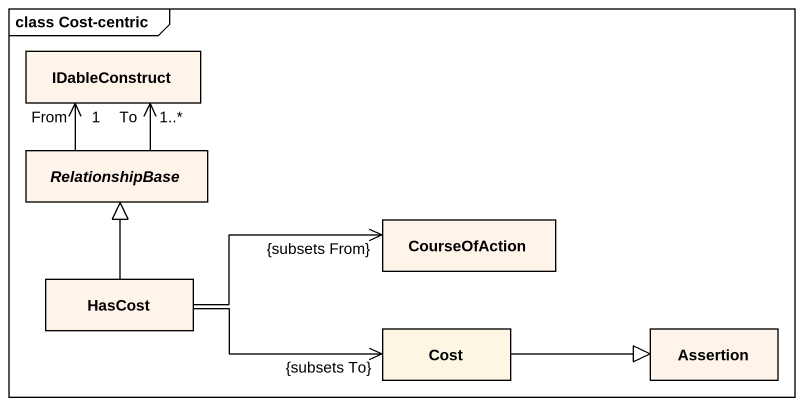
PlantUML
@startuml
mainframe class Cost-centric
hide circle
hide empty members
class IDableConstruct #FFF4EA
abstract class RelationshipBase #FFF4EA
class CourseOfAction #FFF4EA
class HasCost #FFF4EA
class Cost
class Assertion #FFF4EA
IDableConstruct "To\n1..*" <-- RelationshipBase
IDableConstruct "From\n1" <-- RelationshipBase
HasCost -up-|> RelationshipBase
HasCost -right-> "{subsets From}" CourseOfAction
HasCost -right-> "{subsets To}" Cost
Cost -right-|> Assertion
@enduml
